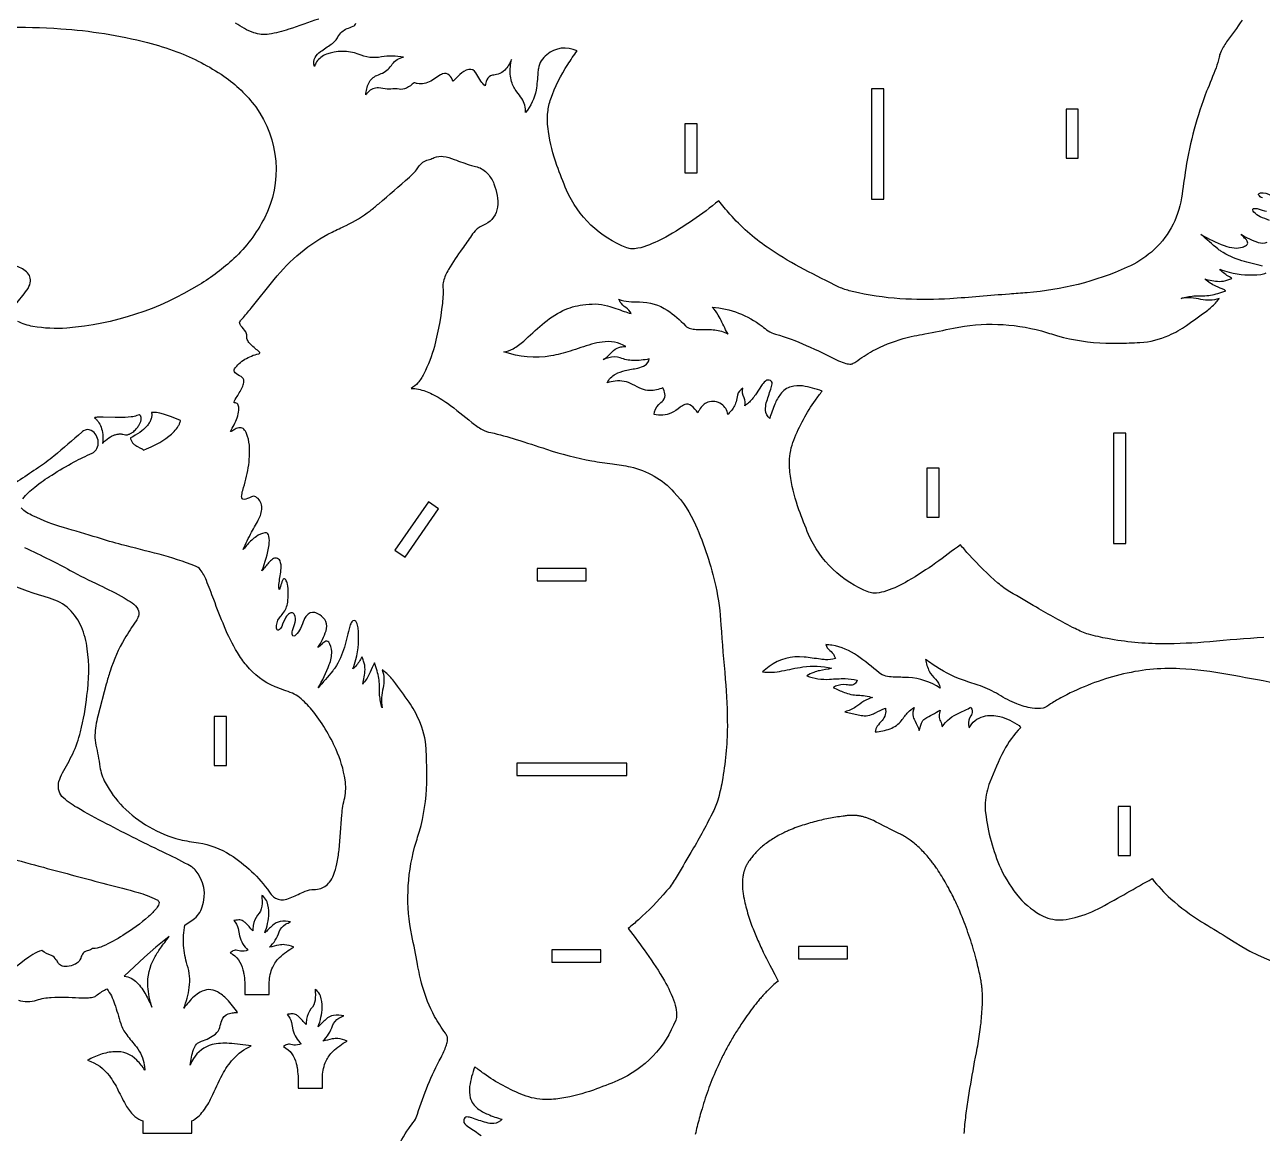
# Model space of a CAD drawing. Extents: x -786 to 731, y -543 to 724.
# Drawn here: x -198 to 409, y -241 to 302 of the extents above; entities that cross this region are included whole.
import ezdxf

# ---------------------------------------------------------------- set-up
doc = ezdxf.new("R2010")
doc.units = 0
doc.header["$MEASUREMENT"] = 0
doc.layers.get('0').update_dxf_attribs({"linetype": 'CONTINUOUS'})

msp = doc.modelspace()

# ---------------------------------------------------------------- linework, layer by layer
for points in [[(-54.02, 305.27, 0.003925), (-68.75, 300.26, -0.047624), (-78.4, 297.87, -0.122497), (-85.86, 298.61, -0.073814), (-94.76, 303.32, -0.089923)], [(398.7, 304.68, -0.001808), (391.07, 294.08, 0.048267), (388.04, 288.81, 0.053543), (387.39, 286.55, -0.032799), (385.88, 281.43, -0.001182), (381.28, 269.88, 0.050203), (371.02, 232.12, -0.001096), (368.93, 217.61, -0.179531), (354.17, 191.13, -0.075982), (342.35, 183.64, -0.086689), (293.27, 171.18, -0.006698), (284.55, 170.55, -0.00483), (255.38, 168.23, -0.025308), (233.88, 168.05, -0.039353), (210.57, 171.08, -0.013854), (204.59, 172.57, -0.040061), (198.95, 174.9, -0.00145), (181.76, 183.71, -0.025729), (165.79, 193.46, -0.060129), (147.59, 209.67, -0.015158), (142.05, 216.24, -0.044175), (116.07, 198.43, -0.045913), (105.32, 193.67, -0.079791), (99.34, 192.69, -0.074661), (97.06, 193.13, -0.198744), (67.47, 221.45, -0.010998), (62.77, 233.52, -0.047383), (58.55, 250.26, -0.060687), (58.28, 259.71, -0.057482), (59.75, 266.14, -0.062522), (68.06, 283.01, -0.017087), (72.64, 289.66, 0.300286), (57.73, 287.82, 0.184286), (53.68, 281.08, 0.032509), (53.38, 278.95, -0.028759), (52.55, 270.48, -0.125891), (47.41, 259.5, 0.158118), (45.53, 266.28, 0.012289), (43.11, 269.56, -0.079871), (40.5, 274.62, -0.091742), (39.92, 281.86, -0.025713), (40.43, 285.52, -0.084534), (37.19, 280.24, -0.134701), (33.87, 278.26, -0.016605), (31.14, 277.76, 0.2525), (28.39, 275.46, 0.059575), (27.52, 272.57, -0.07477), (25.48, 274.87), (22.94, 278.97, 0.318047), (19.49, 280.63, 0.115857), (15.17, 278.06, 0.017302), (11.84, 274.85, 0.1015), (9.9, 277.84, 0.282727), (6.73, 278.38, 0.045738), (5.73, 277.93), (0.9, 274.92, -0.18395), (-5.69, 273.63, -0.049964), (-7.26, 274.11, -0.067609), (-11.04, 271.42, -0.167125), (-14.62, 270.94, 0.112454), (-18.75, 270.89, -0.06006), (-20.45, 270.93, 0.031409), (-24.69, 271.54, 0.224368), (-29.82, 269.46, 0.043079), (-30.92, 268.1, -0.093148), (-29.47, 273.93, -0.173538), (-25.51, 277.69, 0.009954), (-22.69, 278.83, 0.132246), (-17.97, 283.17, -0.191244), (-12.52, 286.59, 0.094208), (-23.25, 286.71, -0.15346), (-34.63, 288.07, 0.17786), (-50.27, 288.02, 0.151126), (-55.1, 284.28, 0.082325), (-56.07, 282.02, -0.241662), (-55.79, 286.46, -0.092711), (-53.18, 289.32, -0.019299), (-47.93, 292.91, 0.042738), (-45.74, 294.72, 0.082819), (-44.59, 296.65, -0.170782), (-40.14, 300.59, -0.005428), (-37.14, 301.73, 0.234932), (-35.91, 303.25, 0.35305)], [(-235.86, 300.27, -0.032685), (-180.49, 300.57, -0.04507), (-138.03, 293.79, -0.023575), (-123.59, 289.26, -0.058692), (-100.55, 277.32, -0.080834), (-84.92, 262.23, -0.283166), (-80.69, 207.73, -0.088092), (-95.68, 187.9, -0.05292), (-112.6, 175.07, -0.118379), (-177.51, 153.85, -0.059823), (-194.12, 154.66, -0.074183), (-201.61, 157.12, -0.043802)], [(-18.74, -262.03, -0.138745), (-9.89, -238.33, 0.003131), (-7.12, -234.62, 0.075431), (-5.59, -231.33, -0.049842), (5.97, -203.48, 0.025525), (8.48, -197.83, 0.033711), (9.1, -195.59, 0.046653), (9.17, -193.94, 0.087821), (9.02, -193.28, 0.044113), (8.09, -191.71, -0.023513), (2.79, -183.39, -0.05953), (-3.25, -168.36, -0.0271), (-5.59, -157.8, 0.007058), (-8.39, -143.79, -0.118436), (-7, -100.56, -0.00786), (-4.6, -92.71, 0.061214), (-1.08, -69.09, 0.012751), (-1.03, -63.02, 0.00818), (-1.36, -52.34, 0.089353), (-4.86, -38.21, 0.051449), (-9.76, -29.46, 0.005478), (-17.23, -19.11, 0.046223), (-21.23, -14.85, 0.026547), (-22.89, -13.59, -0.139855), (-22.51, -22.44, 0.096415), (-22.96, -32.18, -0.049384), (-24.17, -25.99, -0.020224), (-24.28, -21.41, 0.067289), (-25.38, -14.12, 0.014824), (-26.66, -10.25, 0.05435), (-27.35, -11.43, -0.011044), (-29.25, -15.75, -0.063442), (-32.48, -20.59, 0.065799), (-31.33, -13.51, 0.087486), (-32.02, -9.29, 0.025091), (-32.84, -7.29, -0.067829), (-35.9, -11.87, -0.031851), (-37.23, -13.15, 0.018936), (-35.76, -8.59, 0.088965), (-34.75, 6.96, 0.056015), (-35.48, 9.59, 0.243935), (-36.58, 10.56, 0.265649), (-37.75, 9.98, 0.077454), (-38.79, 7.8, -0.005669), (-41.44, -2.42, -0.069677), (-46.13, -12.72, -0.023659), (-47.19, -14.15, -0.004465), (-54.32, -22.46, 0.043572), (-48.83, -11.05, 0.087449), (-47.65, -4.66, 0.146573), (-49.15, -0.01, 0.17072), (-50.03, 0.48, 0.114481), (-50.49, 0.42, 0.107313), (-52.55, -1.03, -0.047605), (-54.41, -2.73, 0.066233), (-50.41, 5.58, 0.174072), (-50.5, 10.06, 0.142602), (-53.55, 13.37, 0.075809), (-56.01, 14.45, 0.288194), (-60.05, 12.93, 0.073331), (-61.17, 11.11, -0.014135), (-63.01, 6.65, -0.085914), (-65.19, 3.51, -0.162564), (-66.3, 2.93, -0.31879), (-66.96, 3.39, -0.128668), (-66.94, 5.6, 0.008326), (-65.64, 9.68, 0.159985), (-65.9, 13.39, 0.216479), (-66.95, 14.26, 0.216479), (-68.29, 14.06, 0.132103), (-70.15, 12.17, 0.032337), (-72.18, 7.66, -0.154521), (-73.67, 5.82, -0.348588), (-74.36, 6.03, -0.119184), (-74.67, 6.76, -0.186766), (-73.33, 11.83, -0.024243), (-71.54, 13.97, 0.13028), (-69.25, 19.53, 0.086554), (-69.41, 28.43, 0.079179), (-70.22, 30.57, 0.209238), (-70.87, 31.06, 0.239226), (-71.41, 30.79, 0.05888), (-72.07, 29.58, 0.019497), (-73.02, 26.36, -0.098553), (-73.28, 25.83, -0.345791), (-73.39, 25.86, -0.099093), (-73.49, 29.06, 0.019902), (-72.48, 36.03, 0.117088), (-72.97, 39.73, 0.234621), (-74.75, 41.17, 0.197162), (-76.65, 40.6, 0.052412), (-78.6, 38.83, 0.007679), (-81.9, 34.85, 0.055985), (-78.35, 47.68, 0.069328), (-78.41, 51.87, 0.109173), (-78.99, 53.07, 0.235841), (-80.48, 53.48, 0.103218), (-84.59, 51.73, 0.066248), (-88.9, 47.89, 0.015289), (-90.99, 45.39, -0.020164), (-86.94, 53.89, 0.009044), (-83.19, 60.64, 0.140338), (-81.99, 66.5, 0.234832), (-84.89, 71.17, 0.119377), (-85.99, 71.46, -0.00716), (-89.84, 70.06, -0.12957), (-91.18, 69.98, -0.258637), (-91.72, 70.6, -0.074854), (-91.81, 71.27, -0.051564), (-91.29, 74.34, 0.030476), (-88.56, 85.42, 0.060498), (-88.03, 96.52, 0.075638), (-89.39, 102.14, 0.066103), (-90.76, 104.33, 0.193801), (-92.48, 105.06, 0.128838), (-95.06, 104.28, 0.030521), (-96.67, 103.3, -0.149217), (-97.18, 103.13), (-97.21, 103.19, -0.090408), (-96.94, 103.91, 0.059639), (-93.7, 110.87, 0.067073), (-93.14, 114.54, 0.123991), (-93.75, 116.5, 0.247435), (-95.32, 117.24, -0.229764), (-95.5, 117.31, -0.229764), (-95.55, 117.49, -0.072169), (-94.09, 120.26, 0.037646), (-91.3, 125.41, 0.06957), (-90.74, 127.74, 0.294773), (-92.06, 130.07, -0.049), (-95.06, 131.94, -0.359267), (-95.25, 133.84, -0.115064), (-90.22, 138.56, -0.071203), (-83.46, 141.31, 0.145461), (-82.85, 141.71, 0.244545), (-82.88, 141.85, 0.057787), (-84.07, 143, -0.060573), (-88.26, 146.84, -0.093434), (-89.21, 148.77, -0.081844), (-89.21, 150, 0.152435), (-89.82, 152.07, 0.029721), (-92.16, 154.97, -0.159261), (-92.8, 156.47, -0.174633), (-92.45, 157.4, -0.037045), (-91.53, 158.47, 0.011505), (-87.15, 163.57), (-75.88, 177.6, -0.108072), (-47.49, 200.93, -0.008279), (-40.6, 204.1, 0.054045), (-28.82, 211.38, 0.014517), (-24.62, 214.77, -0.001515), (-9.6, 227.75, 0.05843), (-5.69, 231.96, -0.028642), (-4.53, 233.71, -0.163815), (0.29, 236.46, 0.033968), (2.63, 237.4, -0.138644), (7.05, 237.97, -0.057074), (12.42, 236.51, 0.016952), (20.8, 233.54, 0.010434), (23.58, 232.86, -0.152282), (28.84, 229.46, -0.087984), (31.86, 224.46, -0.123442), (33.61, 213.08, -0.252877), (27.71, 204.72, -0.007399), (25.12, 203.48, 0.058507), (23.25, 202.18, 0.039309), (20.88, 199.27, 0.002906), (16.37, 192.73, 0.03059), (9.59, 182.54, 0.052563), (7.08, 176.79, 0.100821), (6.81, 173.85, -0.042062), (6.88, 169.13, -0.043878), (2.67, 144.87, -0.046566), (-2.48, 131.41, -0.052273), (-5.4, 127.05, -0.078492), (-8.73, 124.31, -0.062905), (-5.18, 123.92, -0.062239), (1.66, 121.53, -0.042794), (9.1, 117, -0.010901), (21.08, 107.62, 0.039136), (26.13, 104.13, 0.086512), (30.36, 102.66, -0.021386), (42.79, 99.33, -0.003617), (57.62, 94.5, 0.03319), (79.92, 88.79, 0.013674), (89.94, 87.33, -0.018992), (98.76, 85.89, -0.153252), (120.14, 73.52, -0.086144), (130.76, 57.4, -0.04804), (140.61, 27.25, -0.039046), (143.18, 8.42, 0.008145), (145.3, -18.14, -0.020963), (146.3, -41.37, -0.042897), (143.75, -68.26, -0.018722), (141.61, -77.53, -0.048143), (138.82, -84.12, -0.019075), (128.39, -103.14, 0.001035), (120.77, -116.12, -0.043187), (116.55, -121.96, -0.030118), (102.74, -136.05, -0.012563), (97.74, -140.32, -0.00281), (106.66, -152.38, -0.021316), (115.48, -166.06, -0.047164), (120.39, -176.66, -0.050781), (121.42, -181.51, -0.052075), (121.34, -183.99, -0.04685), (121, -185.25, -0.198744), (92.68, -214.84, -0.010935), (80.61, -219.54, -0.041773), (65.23, -223.56, -0.038529), (57.03, -224.2, -0.085425), (46.43, -222.03, -0.063089), (26.9, -211.44, -0.013884), (22.5, -208.14, 0.057371), (19.94, -217.77, 0.097586), (20.29, -223.34, 0.159769), (23.89, -228.54, 0.065779), (28.81, -231.37, 0.029941), (35.87, -233.85, -0.206916), (31.77, -235.85, -0.081775), (28.12, -235.49, -0.016954), (20.97, -233.12, 0.064515), (18.64, -232.67, 0.399711), (17.11, -234.14, 0.045603), (17.14, -235.39, 0.096194), (19.56, -237.7, -0.015351), (25.56, -241.81, -0.055443)], [(408.59, 217.61, -0.154478), (406.75, 219.09, -0.348708), (406.95, 219.79, -0.119073), (407.68, 220.1, -0.186777), (412.75, 218.76, -0.02424)], [(412.04, 206.6, -0.014116), (407.58, 208.44, -0.085903), (404.44, 210.62, -0.162536), (403.85, 211.73, -0.318767), (404.32, 212.39, -0.128668), (406.53, 212.37, 0.008322), (410.61, 211.07, 0.159989)], [(408.72, 184.21, -0.005662), (398.51, 186.87, -0.069674), (388.21, 191.56, -0.023677), (386.78, 192.62, -0.004547), (378.47, 199.75, 0.041918), (389.89, 194.25, 0.053763), (394.84, 193.11, 0.090467), (398.82, 193.52, 0.074055), (400.87, 194.55, 0.323043), (401.35, 195.92, 0.107249), (399.9, 197.98, -0.047536), (398.19, 199.84, 0.066235), (406.51, 195.84, 0.174076), (410.99, 195.92, 0.165589)], [(-202.65, 165.54, 0.02763), (-197.09, 172.49, 0.092193), (-195.43, 176.08, 0.288349), (-197.31, 181.37, 0.124217), (-202.91, 184.4, 0.045844)], [(409.34, 2.25, 0.008145), (382.79, 0.13, -0.020963), (359.56, -0.87, -0.042897), (332.67, 1.68, -0.018722), (323.4, 3.81, -0.048143), (316.8, 6.6, -0.019075), (297.79, 17.03, 0.001035), (284.81, 24.66, -0.043187), (278.96, 28.88, -0.030118), (264.88, 42.69, -0.012563), (260.61, 47.69, -0.00281), (248.55, 38.76, -0.021315), (234.86, 29.95, -0.047162), (224.27, 25.04, -0.050789), (219.42, 24.01, -0.05206), (216.93, 24.09, -0.046857), (215.68, 24.43, -0.198745), (186.09, 52.74, -0.01093), (181.38, 64.82, -0.041772), (177.36, 80.2, -0.038529), (176.73, 88.4, -0.085426), (178.9, 99, -0.063091), (189.48, 118.53, -0.013883), (192.79, 122.93, 0.057374), (183.16, 125.49, 0.097611), (177.59, 125.14, 0.159709), (172.38, 121.54, 0.065673), (169.56, 116.61, 0.031548), (167.08, 109.56, -0.212601), (165.08, 113.67, -0.076499), (165.41, 117.22, -0.024331), (167.64, 123.87, 0.045374), (168.27, 126.56, 0.426261), (166.78, 128.32, 0.045597), (165.53, 128.29, 0.091521), (163.43, 126.14), (160.04, 121.12, -0.05877), (156.61, 117.16, -0.040797), (154.8, 115.79, 0.228724), (154.5, 119.7, -0.208803), (153.92, 124.43, 0.204624), (151.23, 121.04, -0.016988), (150.57, 117.75, -0.107421), (147.89, 113.01, -0.022471), (146.56, 111.55, 0.218705), (143.42, 116.51, 0.242788), (136.76, 117.54, 0.171212), (132.63, 113.86, 0.03426), (131.86, 112.37, 0.081277), (128.73, 115.79, 0.257911), (125.41, 116.36, 0.078076), (123.16, 115.04, -0.053308), (118.85, 112.28, -0.165221), (110.42, 111.53, -0.181195), (112.69, 116.38, 0.021516), (114.81, 118.4, 0.230596), (115.67, 121.66, 0.065119), (114.71, 124.63, -0.102309), (108.24, 123.23, -0.09166), (104.21, 124.08, -0.02435), (99.87, 126.26, 0.15666), (91.32, 127.87, 0.053699), (87.39, 127.02, -0.165936), (91.45, 131.32, -0.068075), (96.24, 133.01, -0.004735), (102.38, 134.27, 0.086735), (105.97, 135.63, 0.20593), (108.01, 138.73, -0.057828), (100.03, 137.96, -0.079949), (93.81, 139.25, 0.148824), (88.19, 139.32, 0.024726), (85.42, 138.41, 0.067012), (88.42, 140.75, -0.012767), (90.52, 142.86, -0.142006), (94.16, 144.59, -0.037827), (96.52, 144.83, 0.165969), (84.98, 147.03, 0.039609), (79.73, 145.95, 0.008306), (69.24, 142.53, -0.030814), (59.83, 140.2, -0.124758), (36.75, 142.23, 0.102561), (41.25, 143.7, 0.056959), (46.45, 147.45, -0.005461), (55.55, 155.69, -0.063263), (65.69, 162.43, -0.079246), (75.42, 165.24, -0.027955), (81.62, 165.69, -0.072759), (87.58, 164.76, -0.014972), (95.78, 162.02, 0.011768), (99.07, 160.97, 0.164846), (96.55, 163.88, -0.068303), (93.82, 166.63, -0.044931), (93.02, 168.05, 0.076653), (98.06, 166.86, 0.025143), (103.26, 166.68, -0.148872), (116.85, 162.58, -0.057644), (125.79, 154.99, 0.136902), (128.19, 153.62, 0.059335), (130.96, 153.21, -0.010068), (138.47, 153.09, -0.084223), (145.11, 151.72, -0.030098), (146.75, 150.93), (145.45, 153.08, 0.018211), (141.75, 160.25, 0.051838), (138.9, 164.16, -0.143391), (163.32, 154.79, 0.015732), (166.33, 152.53, 0.078371), (169.91, 150.91, -0.034724), (184.96, 145.39, -0.013947), (200.82, 137.86, 0.042721), (204.46, 136.52, 0.067123), (206.99, 136.25, 0.074243), (207.65, 136.42, 0.05009), (209.22, 137.33, -0.024201), (217.53, 142.63, -0.059496), (232.56, 148.68, -0.027114), (243.13, 151.02, 0.00707), (257.13, 153.82, -0.118436), (300.37, 152.43, -0.00786), (308.22, 150.03, 0.061213), (331.84, 146.51, 0.012752), (337.91, 146.46, 0.00818), (348.59, 146.78, 0.089353), (362.71, 150.29, 0.051449), (371.47, 155.19, 0.005478), (381.82, 162.66, 0.046223), (386.08, 166.66, 0.026547), (387.34, 168.32, -0.139855), (378.49, 167.94, 0.096415), (368.75, 168.38, -0.049385), (374.94, 169.6, -0.020223), (379.51, 169.71, 0.067295), (386.81, 170.81, 0.014774), (390.68, 172.09, 0.044139), (389.98, 172.54, 0.009954), (385.83, 174.36, -0.071673), (380.34, 177.91, 0.066243), (387.42, 176.76, 0.087484), (391.64, 177.45, 0.025089), (393.63, 178.27, -0.067829), (389.05, 181.33, -0.031851), (387.78, 182.66, 0.018936), (392.34, 181.19, 0.088966), (407.89, 180.18, 0.05601), (410.52, 180.91, 0.243836)], [(-199.15, 70.18, -0.0556), (-193.22, 75.98, -0.030559), (-184.86, 81.82, -0.016237), (-173.98, 88.28, -0.021217), (-165.13, 92.5, 0.311182), (-162.11, 98.14, 0.252688), (-165.55, 103.71, 0.271322), (-169.4, 103.45, 0.039668), (-170.1, 102.91, -0.000799), (-183.85, 91.1, -0.020858), (-191.43, 85.51, -0.002371), (-209.34, 73.67, 0.013297)], [(-198.32, 46.4, 0.002365), (-185.94, 40.46, -0.017758), (-175.95, 35.14, 0.013843), (-161.58, 27.94, -0.018799), (-149.35, 21.6, -0.012103), (-145.47, 19.25, -0.089513), (-142.63, 16.14, -0.222177), (-142.44, 12.74, -0.054054), (-143.58, 10.38, 0.014394), (-149.21, 1.65, 0.055203), (-156.3, -14.22, 0.011763), (-158.2, -20.67), (-162.32, -36.34, 0.050413), (-163.72, -45.69, 0.056514), (-163.29, -50.48, -0.028333), (-161.33, -61.09, 0.079755), (-158.67, -68.89, 0.076158), (-149.98, -80.67, 0.136497), (-122.19, -96.73, 0.034232), (-112.98, -98.3, -0.10269), (-97.45, -104.21, -0.099507), (-78.22, -122.48, 0.054189), (-76.24, -124.79, 0.214463), (-71.36, -126.25, 0.075476), (-68.05, -125.38, 0.005584), (-61.67, -122.54, -0.07178), (-57.38, -121.27, 0.046839), (-53.81, -120.95, 0.176212), (-48.71, -117.61, 0.075602), (-46.75, -114.15, 0.046443), (-45.08, -108.68, 0.027252), (-44.07, -101.84, 0.005702), (-42.71, -84.67, -0.035125), (-41.3, -76.26, 0.090069), (-41.07, -67.55, 0.06898), (-45.54, -52.65, 0.068717), (-57.39, -33.22, 0.039769), (-63.44, -27.13, 0.075512), (-66.96, -25.08, -0.004503), (-75.42, -21.85, -0.125054), (-89.48, -11.37, -0.038275), (-93.86, -5.17, -0.036786), (-100.27, 7.54, -0.009838), (-105.49, 20.84, 0.003198), (-109.12, 30.21, 0.065239), (-112.07, 35.56, 0.141225), (-114.38, 37.24, 0.027894), (-132.28, 43, 0.001515), (-150.5, 47.7, -0.0137), (-162.5, 51.17, 0.003085), (-179.09, 56.1, -0.039903), (-194.11, 61.82, -0.016897), (-197.27, 63.5, -0.079079), (-199.87, 65.77, -0.25982)], [(-201.27, -175.53, 0.144851), (-192.31, -175.42, -0.064584), (-185.13, -174.12, -0.02396), (-171.59, -174.26, 0.010942), (-166.87, -174.29, 0.055962), (-164.09, -173.81, 0.07914), (-162.59, -172.84, -0.052165), (-157.9, -169.94, -0.084155), (-154.09, -177.22, -0.008025), (-151.11, -186.93, 0.088695), (-148.16, -192.44, 0.010388), (-143.42, -198.38, -0.131415), (-139.54, -207.26, -0.022618), (-139.24, -209.73, 0.034035), (-143.18, -204.9, 0.222365), (-154.09, -200.73, 0.077202), (-161.02, -202.13, 0.033489), (-167.37, -204.87, -0.16024), (-156.64, -212.61, -0.042213), (-152.46, -219.46, 0.016691), (-148.19, -227.59, 0.072661), (-144.1, -232.51, 0.093343), (-140.26, -234.66), (-140.26, -240.66), (-116.26, -240.66), (-116.26, -234.66, 0.105285), (-110.68, -229.86, 0.055213), (-106.6, -223.06, -0.012702), (-101.25, -211.91, -0.058325), (-95.99, -204.32, -0.104148), (-87.08, -197.92, 0.010933), (-97.97, -196.64, 0.073772), (-106.3, -197.25, 0.198337), (-115.47, -204.12, 0.042453), (-117.07, -207.25, -0.04715), (-115.43, -199.6, -0.093243), (-113.93, -197.05, -0.117228), (-111.47, -195.56, 0.084754), (-104.7, -192.07, 0.147592), (-102.55, -188.78, -0.010356), (-101.58, -185.37, -0.233312), (-98.34, -182.22, -0.05193), (-95.88, -181.63, -0.010674), (-93.79, -181.46, 0.024877), (-99, -175.05, 0.07386), (-103.73, -171.33, 0.268812), (-112.12, -171.55, 0.086636), (-117.74, -176.39, 0.012602), (-120.21, -179.42, 0.05932), (-117.46, -169.24, 0.106272), (-118.46, -158.26, -0.054463), (-120.3, -148.65, -0.057709), (-119.65, -138.69), (-115.65, -136.02, 0.158148), (-111.12, -129.8, 0.271021), (-114.6, -111.65, 0.06059), (-116.64, -109.89, 0.020769), (-128.69, -103.73, -0.006683), (-143.5, -96.44, -0.015473), (-172.52, -81.09, -0.06454), (-179.89, -75.67, -0.24301), (-181.36, -68.24, -0.05394), (-179.56, -64.12, 0.012238), (-174.64, -54.74, 0.051078), (-170.82, -43.95, 0.033761), (-167.64, -26.12, 0.07051), (-167.48, -3.23, 0.064), (-170.35, 7.39, 0.09958), (-176.37, 16.12, 0.120594), (-185.98, 21.51, -0.038351), (-207.26, 29.14, 0.054843)], [(414.85, -20.1, -0.000542), (391.65, -15.84, 0.029527), (368.16, -13.07, 0.075245), (338.77, -16.07, 0.059143), (311.08, -26.62, 0.014741), (305.73, -29.7, -0.008216), (301.96, -32.07, -0.073357), (301.18, -32.36, -0.090315), (295.67, -32.37, -0.05967), (288.16, -30.25, -0.047653), (279.26, -25.71, 0.052238), (270.34, -21.5, -0.002306), (262.06, -18.71, -0.066468), (246.71, -10.8, -0.009731), (243.48, -8.5, 0.075674), (245.3, -14.31, 0.086057), (248.37, -18.13, -0.150846), (250.64, -22.58, 0.13428), (235.04, -17.37, 0.004116), (227.54, -17.17, -0.038767), (224, -16.72, -0.097376), (220.69, -15.04, 0.01714), (210.08, -6.71, 0.108074), (197.6, -1.57, 0.026603), (194.52, -1.22, 0.181342), (196.57, -4.09, -0.088756), (198.72, -6.69, -0.049923), (199.26, -8.02, -0.105506), (194.4, -8.63, -0.02449), (191.94, -8.4, 0.002437), (183.93, -7.33, 0.187304), (166.88, -11.92, 0.033424), (163.56, -14.63, 0.075821), (173.03, -14.16, -0.010713), (183.3, -12.16, -0.100749), (197.4, -12.85, -0.023208), (191.47, -14.03, 0.055407), (188.65, -14.83, 0.016735), (185.19, -16.5, 0.100305), (196.39, -18.24, -0.020285), (204.03, -17.87, -0.054868), (210, -18.65, -0.127164), (208.76, -20.5, -0.155265), (207.03, -21.11, -0.042266), (204.55, -20.9, 0.136045), (199.32, -21.67, 0.044675), (198.23, -22.32, 0.015221), (203.67, -24.66, 0.081343), (210.27, -26.04, -0.067786), (217.54, -27.18, 0.090804), (213.19, -29.01, 0.012449), (209.25, -31.75, -0.097633), (203.95, -34.11), (210.48, -35.62, 0.02432), (213.4, -36.12, 0.122411), (217.01, -35.55, 0.033681), (218.88, -34.67, -0.017239), (223.76, -32.34, -0.1182), (223.74, -35.56, -0.100556), (222.13, -38.45, 0.039369), (219.83, -41.26, 0.09971), (218.8, -44.02, 0.065085), (226.08, -42.47, 0.13038), (231.7, -38.43, -0.026532), (234.95, -34.36, -0.069909), (237.84, -32.09, 0.137772), (237.38, -36.59, 0.059571), (237.82, -37.83, -0.032504), (239.87, -41.88, -0.030661), (240.35, -43.38), (241.52, -39.73, -0.17415), (243.16, -37.56, 0.001615), (250.62, -33.37, 0.06923), (250.12, -36.23, 0.116422), (250.77, -38.8, -0.087205), (251.63, -41.53, -0.151257), (260.05, -34.69, 0.037241), (265.65, -31.9, -0.100703), (266.39, -33.87, -0.182424), (265.61, -36.2, 0.190192), (264.57, -40.57, 0.04589), (264.87, -42.07, -0.223597), (271.88, -36.41, -0.13255), (279.87, -36.49, -0.085249), (289.29, -40.95, -0.058072), (290.11, -41.79, -0.330324), (290.12, -41.91, 0.069332), (281.78, -53.26, 0.019577), (274.95, -68.63, 0.070486), (272.68, -78.77, 0.050355), (272.9, -83.71, 0.074491), (280.33, -110.9, 0.070879), (289.46, -125.25, 0.092875), (301.06, -134.3, 0.137869), (310.96, -136.04, 0.045287), (316.81, -134.96, 0.059458), (329.69, -129.87, 0.005917), (342.15, -122.93, -0.003183), (354.58, -115.92, 0.049474), (363.74, -125.82, 0.044023), (378.78, -137.02, 0.002318), (390.92, -144.41, 0.153583), (458.72, -164.89, 0.027756)], [(-206.45, -105.58, 0.006146), (-189.02, -110.37, 0.000421), (-158, -118.62, -0.010892), (-142.59, -122.69, -0.032951), (-133.64, -126.08, -0.085529), (-132.41, -127.09, -0.233583), (-132.36, -128.23, -0.096698), (-133.63, -130.47, -0.048428), (-137.42, -134.41, -0.044512), (-150.03, -143.75, -0.041707), (-159.88, -149.06, -0.052969), (-163.63, -150.18, -0.092075), (-165.09, -150.1, -0.155289), (-166.92, -151.07, 0.119259), (-169.14, -152.05, 0.131194), (-170.42, -154.11, -0.10661), (-172.06, -156.96, -0.124074), (-174.52, -158.28, -0.072134), (-178.37, -159.04, -0.135686), (-180.66, -158.38, -0.12044), (-182.21, -156.33, 0.188777), (-182.87, -155.66, 0.213734), (-185.03, -153.59, -0.09507), (-189.71, -151.14, 0.08914), (-194.16, -153.14, 0.078884), (-208.87, -165.75, 0.061034)]]:
    msp.add_lwpolyline(points, format="xyb")
for points in [[(223.01, 271.03), (217.01, 271.03), (217.01, 217.03), (223.01, 217.03)], [(318.36, 261.1), (312.36, 261.1), (312.36, 237.1), (318.36, 237.1)], [(131.53, 253.92), (125.53, 253.92), (125.53, 229.92), (131.53, 229.92)], [(-141.91, 111.43), (-142.5, 111.18), (-143.13, 110.96), (-143.78, 110.76), (-144.47, 110.6), (-145.17, 110.45), (-145.9, 110.33), (-147.4, 110.15), (-148.97, 110.04), (-150.56, 109.99), (-153.78, 110.02), (-159.74, 110.23), (-161.01, 110.24), (-162.16, 110.2), (-162.68, 110.16), (-163.16, 110.11), (-163.59, 110.04), (-163.8, 110), (-163.99, 109.95), (-163.76, 109.76), (-163.52, 109.56), (-163.29, 109.34), (-163.07, 109.11), (-162.84, 108.87), (-162.62, 108.61), (-162.19, 108.05), (-161.78, 107.44), (-161.39, 106.78), (-161.04, 106.06), (-160.72, 105.29), (-160.44, 104.47), (-160.2, 103.6), (-160.02, 102.67), (-159.89, 101.7), (-159.82, 100.68), (-159.82, 99.61), (-159.88, 98.5), (-160.02, 97.34), (-159.7, 97.71), (-159.36, 98.07), (-158.99, 98.43), (-158.61, 98.78), (-157.8, 99.45), (-156.95, 100.05), (-156.1, 100.59), (-155.68, 100.83), (-155.27, 101.04), (-154.87, 101.22), (-154.49, 101.38), (-154.13, 101.51), (-153.79, 101.61), (-152.88, 101.82), (-152.17, 101.95), (-151.86, 101.98), (-151.58, 102), (-151.33, 102), (-151.08, 101.99), (-150.85, 101.96), (-150.61, 101.92), (-150.11, 101.8), (-148.82, 101.47), (-148.47, 101.5), (-148.14, 101.56), (-147.81, 101.63), (-147.49, 101.72), (-147.17, 101.82), (-146.87, 101.94), (-146.57, 102.07), (-146.28, 102.21), (-146, 102.36), (-145.73, 102.52), (-145.46, 102.7), (-145.21, 102.88), (-144.72, 103.26), (-144.26, 103.66), (-143.84, 104.08), (-143.45, 104.51), (-143.1, 104.94), (-142.78, 105.36), (-142.49, 105.76), (-142.24, 106.15), (-141.85, 106.82), (-141.55, 107.44), (-141.41, 107.75), (-141.3, 108.06), (-141.2, 108.36), (-141.12, 108.67), (-141.09, 108.82), (-141.06, 108.98), (-141.04, 109.13), (-141.03, 109.28), (-141.02, 109.42), (-141.02, 109.57), (-141.03, 109.72), (-141.05, 109.86), (-141.07, 110), (-141.1, 110.15), (-141.14, 110.28), (-141.19, 110.42), (-141.24, 110.56), (-141.31, 110.69), (-141.39, 110.82), (-141.47, 110.95), (-141.56, 111.07), (-141.67, 111.19), (-141.78, 111.31)], [(-146.35, 100.01), (-146.24, 99.6), (-146.11, 99.23), (-145.97, 98.87), (-145.82, 98.54), (-145.65, 98.24), (-145.47, 97.95), (-145.28, 97.68), (-145.08, 97.44), (-144.87, 97.21), (-144.65, 96.99), (-144.43, 96.8), (-144.2, 96.61), (-143.97, 96.44), (-143.73, 96.28), (-143.25, 96), (-141.36, 95.09), (-140.94, 94.87), (-140.75, 94.76), (-140.56, 94.64), (-140.39, 94.51), (-140.22, 94.38), (-140.15, 94.31), (-140.07, 94.24), (-140, 94.17), (-139.94, 94.09), (-138.48, 94.67), (-136.24, 95.67), (-133.48, 97.04), (-131.99, 97.86), (-130.49, 98.77), (-128.99, 99.76), (-127.54, 100.82), (-126.17, 101.95), (-125.53, 102.55), (-124.92, 103.16), (-124.34, 103.78), (-123.81, 104.42), (-123.33, 105.08), (-122.9, 105.75), (-122.7, 106.09), (-122.52, 106.44), (-122.35, 106.79), (-122.2, 107.14), (-122.07, 107.49), (-121.95, 107.85), (-121.84, 108.21), (-121.76, 108.58), (-126.17, 110.31), (-130.14, 111.69), (-131.9, 112.17), (-132.72, 112.35), (-133.48, 112.47), (-134.19, 112.55), (-134.52, 112.56), (-134.84, 112.56), (-135.15, 112.55), (-135.43, 112.52), (-135.71, 112.48), (-135.84, 112.45), (-135.97, 112.42), (-135.93, 112.21), (-135.9, 112), (-135.89, 111.79), (-135.87, 111.58), (-135.87, 111.37), (-135.87, 111.16), (-135.9, 110.74), (-135.96, 110.32), (-136.05, 109.91), (-136.16, 109.49), (-136.3, 109.07), (-136.47, 108.65), (-136.67, 108.24), (-136.89, 107.82), (-137.13, 107.41), (-137.4, 107), (-137.69, 106.6), (-138.01, 106.19), (-138.35, 105.79), (-139.09, 105), (-139.92, 104.22), (-140.82, 103.46), (-141.8, 102.72), (-142.85, 102), (-143.96, 101.31), (-145.13, 100.65)], [(341.63, 102.33), (335.63, 102.33), (335.63, 48.33), (341.63, 48.33)], [(250.14, 85.22), (244.14, 85.22), (244.14, 61.22), (250.14, 61.22)], [(-0.21, 68.75), (-16.64, 45.1), (-11.71, 41.67), (4.71, 65.33)], [(53.03, 36.05), (53.03, 30.05), (77.03, 30.05), (77.03, 36.05)], [(-105.21, -60.42), (-99.21, -60.42), (-99.21, -36.42), (-105.21, -36.42)], [(43.1, -59.3), (43.1, -65.3), (97.1, -65.3), (97.1, -59.3)], [(343.88, -80.59), (337.88, -80.59), (337.88, -104.59), (343.88, -104.59)], [(60.21, -150.78), (60.21, -156.78), (84.21, -156.78), (84.21, -150.78)], [(205.17, -155.19), (205.17, -149.19), (181.17, -149.19), (181.17, -155.19)]]:
    msp.add_lwpolyline(points, close=True)
msp.add_lwpolyline([(262.41, -240.79), (262.49, -239.68), (262.58, -238.58), (262.68, -237.48), (262.78, -236.37), (262.9, -235.27), (263.01, -234.17), (263.14, -233.07), (263.27, -231.97), (263.41, -230.87), (263.55, -229.77), (263.69, -228.67), (263.85, -227.57), (264, -226.48), (264.17, -225.38), (264.33, -224.29), (264.5, -223.19), (264.85, -221), (265.21, -218.82), (265.59, -216.63), (265.97, -214.45), (266.36, -212.27), (266.75, -210.09), (267.54, -205.73), (267.96, -203.47), (268.39, -201.22), (268.81, -198.96), (269.02, -197.83), (269.22, -196.7), (269.42, -195.57), (269.61, -194.44), (269.79, -193.31), (269.97, -192.17), (270.13, -191.04), (270.28, -189.9), (270.42, -188.77), (270.49, -188.2), (270.55, -187.63), (270.66, -186.54), (270.77, -185.45), (270.87, -184.37), (270.97, -183.28), (271.06, -182.18), (271.14, -181.09), (271.22, -180), (271.28, -178.91), (271.33, -177.81), (271.34, -177.27), (271.36, -176.72), (271.37, -176.17), (271.38, -175.63), (271.38, -175.08), (271.38, -174.53), (271.38, -173.99), (271.37, -173.44), (271.35, -172.9), (271.33, -172.35), (271.31, -171.8), (271.28, -171.26), (271.24, -170.71), (271.2, -170.17), (271.16, -169.7), (271.11, -169.23), (271.06, -168.76), (271, -168.3), (270.94, -167.83), (270.88, -167.36), (270.81, -166.9), (270.73, -166.43), (270.66, -165.97), (270.58, -165.5), (270.41, -164.58), (270.22, -163.65), (270.03, -162.73), (269.83, -161.81), (269.62, -160.89), (269.4, -159.97), (269.18, -159.05), (268.72, -157.22), (268.27, -155.4), (268.1, -154.73), (267.93, -154.07), (267.76, -153.41), (267.58, -152.75), (267.4, -152.09), (267.21, -151.44), (267.02, -150.78), (266.83, -150.12), (266.43, -148.82), (266.02, -147.51), (265.6, -146.21), (265.16, -144.91), (264.72, -143.62), (264.27, -142.32), (263.8, -141.04), (263.33, -139.75), (262.85, -138.47), (262.37, -137.19), (261.87, -135.92), (261.38, -134.64), (261.01, -133.73), (260.64, -132.81), (260.26, -131.9), (259.87, -130.99), (259.48, -130.08), (259.08, -129.17), (258.67, -128.27), (258.25, -127.37), (257.83, -126.48), (257.4, -125.59), (256.96, -124.7), (256.51, -123.82), (256.06, -122.94), (255.59, -122.06), (255.12, -121.19), (254.65, -120.33), (254.12, -119.4), (253.6, -118.46), (253.06, -117.53), (252.52, -116.61), (251.97, -115.68), (251.42, -114.76), (250.85, -113.85), (250.28, -112.94), (249.7, -112.04), (249.1, -111.15), (248.8, -110.71), (248.49, -110.27), (248.19, -109.83), (247.87, -109.39), (247.56, -108.96), (247.24, -108.53), (246.92, -108.1), (246.59, -107.67), (246.26, -107.25), (245.93, -106.83), (245.6, -106.41), (245.25, -106), (244.73, -105.38), (244.2, -104.76), (243.66, -104.16), (243.11, -103.56), (242.56, -102.96), (242, -102.38), (241.42, -101.8), (240.84, -101.23), (240.26, -100.67), (239.66, -100.12), (239.05, -99.58), (238.44, -99.05), (237.82, -98.53), (237.19, -98.02), (236.55, -97.52), (235.9, -97.03), (235.44, -96.7), (234.98, -96.38), (234.52, -96.08), (234.04, -95.78), (233.56, -95.5), (233.08, -95.22), (232.59, -94.94), (232.1, -94.68), (231.61, -94.42), (231.11, -94.16), (230.11, -93.65), (229.11, -93.15), (228.11, -92.65), (225.85, -91.5), (224.71, -90.92), (223.58, -90.35), (220.75, -88.9), (219.34, -88.17), (217.92, -87.45), (217.52, -87.26), (217.12, -87.07), (216.72, -86.9), (216.31, -86.73), (215.9, -86.57), (215.49, -86.42), (215.08, -86.27), (214.66, -86.14), (214.24, -86.01), (213.82, -85.88), (213.4, -85.77), (212.97, -85.66), (212.55, -85.55), (212.12, -85.45), (211.69, -85.35), (211.25, -85.26), (211, -85.21), (210.74, -85.16), (210.49, -85.12), (210.23, -85.08), (209.98, -85.05), (209.72, -85.02), (209.47, -84.99), (209.21, -84.97), (208.95, -84.95), (208.7, -84.94), (208.18, -84.92), (207.67, -84.92), (207.15, -84.93), (206.64, -84.95), (206.12, -84.97), (205.61, -85.01), (205.09, -85.06), (204.58, -85.11), (204.07, -85.17), (203.56, -85.23), (203.04, -85.3), (202.15, -85.43), (201.26, -85.56), (200.36, -85.69), (199.47, -85.83), (198.58, -85.98), (197.69, -86.14), (196.8, -86.3), (195.91, -86.46), (195.03, -86.64), (194.14, -86.82), (193.26, -87.01), (192.38, -87.21), (191.5, -87.42), (190.62, -87.63), (189.75, -87.86), (188.88, -88.09), (187.93, -88.36), (186.98, -88.63), (186.03, -88.91), (185.08, -89.19), (184.13, -89.48), (183.19, -89.78), (182.25, -90.09), (181.31, -90.41), (180.38, -90.74), (179.45, -91.09), (178.52, -91.44), (178.07, -91.62), (177.61, -91.81), (177.15, -92), (176.69, -92.19), (176.24, -92.39), (175.79, -92.59), (175.34, -92.79), (174.89, -93), (174.44, -93.21), (174, -93.43), (173.31, -93.77), (172.61, -94.13), (171.93, -94.49), (171.25, -94.86), (170.57, -95.24), (169.9, -95.63), (169.23, -96.03), (168.57, -96.44), (167.92, -96.85), (167.27, -97.28), (166.63, -97.72), (165.99, -98.16), (165.37, -98.62), (164.75, -99.09), (164.14, -99.57), (163.53, -100.06), (163.05, -100.47), (162.57, -100.89), (162.1, -101.31), (161.64, -101.75), (161.19, -102.2), (160.74, -102.65), (160.3, -103.11), (159.87, -103.58), (159.45, -104.06), (159.04, -104.54), (158.64, -105.03), (158.24, -105.53), (157.85, -106.03), (157.47, -106.54), (157.1, -107.06), (156.73, -107.58), (156.58, -107.8), (156.44, -108.02), (156.3, -108.24), (156.17, -108.46), (156.03, -108.69), (155.91, -108.92), (155.78, -109.15), (155.66, -109.38), (155.54, -109.61), (155.43, -109.85), (155.32, -110.09), (155.22, -110.33), (155.11, -110.57), (155.02, -110.81), (154.92, -111.06), (154.83, -111.3), (154.74, -111.55), (154.66, -111.8), (154.58, -112.05), (154.51, -112.3), (154.43, -112.55), (154.36, -112.8), (154.3, -113.06), (154.24, -113.31), (154.18, -113.57), (154.13, -113.83), (154.07, -114.08), (154.03, -114.34), (153.94, -114.86), (153.87, -115.38), (153.81, -115.97), (153.76, -116.55), (153.72, -117.14), (153.7, -117.73), (153.69, -118.32), (153.69, -118.91), (153.7, -119.49), (153.73, -120.08), (153.76, -120.67), (153.81, -121.26), (153.87, -121.84), (153.94, -122.43), (154.01, -123.01), (154.1, -123.59), (154.2, -124.18), (154.3, -124.75), (154.51, -125.76), (154.72, -126.77), (154.94, -127.78), (155.18, -128.78), (155.43, -129.78), (155.69, -130.78), (155.96, -131.77), (156.25, -132.76), (156.54, -133.75), (156.85, -134.74), (157.16, -135.72), (157.49, -136.69), (157.83, -137.67), (158.18, -138.64), (158.54, -139.6), (158.91, -140.57), (159.24, -141.39), (159.57, -142.21), (159.91, -143.03), (160.25, -143.85), (160.6, -144.66), (160.95, -145.48), (161.31, -146.29), (161.68, -147.09), (162.04, -147.9), (162.41, -148.7), (162.79, -149.51), (163.17, -150.31), (163.55, -151.11), (163.94, -151.91), (164.72, -153.5), (165.51, -155.08), (166.31, -156.67), (167.12, -158.25), (167.93, -159.82), (169.57, -162.97), (171.2, -166.11), (170.5, -166.69), (169.8, -167.28), (169.11, -167.87), (168.42, -168.48), (167.74, -169.09), (167.41, -169.4), (167.08, -169.71), (166.75, -170.03), (166.42, -170.35), (166.1, -170.67), (165.78, -171), (165.36, -171.43), (164.94, -171.87), (164.53, -172.31), (164.13, -172.76), (163.72, -173.21), (163.32, -173.66), (162.92, -174.11), (162.53, -174.57), (162.14, -175.03), (161.75, -175.49), (161.37, -175.95), (160.98, -176.42), (160.61, -176.89), (160.23, -177.36), (159.49, -178.31), (158.75, -179.27), (158.03, -180.24), (157.31, -181.21), (156.6, -182.19), (155.9, -183.18), (155.21, -184.16), (154.52, -185.16), (153.84, -186.15), (153.39, -186.81), (152.95, -187.47), (152.51, -188.13), (152.07, -188.79), (151.64, -189.46), (151.22, -190.13), (150.79, -190.8), (150.37, -191.48), (149.96, -192.15), (149.54, -192.83), (149.14, -193.52), (148.73, -194.2), (148.33, -194.89), (147.93, -195.57), (147.54, -196.26), (147.15, -196.96), (146.76, -197.65), (146.38, -198.35), (146, -199.05), (145.63, -199.75), (145.25, -200.45), (144.89, -201.16), (144.52, -201.86), (144.16, -202.57), (143.8, -203.28), (143.45, -203.99), (143.1, -204.71), (142.76, -205.42), (142.41, -206.14), (142.07, -206.86), (141.74, -207.58), (141.41, -208.3), (140.85, -209.54), (140.31, -210.78), (139.77, -212.03), (139.25, -213.28), (138.74, -214.54), (138.24, -215.8), (137.76, -217.06), (137.28, -218.33), (136.82, -219.61), (136.36, -220.89), (135.92, -222.17), (135.49, -223.46), (135.07, -224.75), (134.66, -226.04), (134.26, -227.34), (133.88, -228.64), (133.6, -229.6), (133.32, -230.56), (133.05, -231.53), (132.78, -232.49), (132.52, -233.46), (132.25, -234.42), (132, -235.39), (131.74, -236.36), (131.49, -237.33), (131.25, -238.3), (131.01, -239.27), (130.77, -240.24), (130.53, -241.21)])
for points in [[(-90.3, -172.65), (-78.3, -172.65), (-78.3, -166.65, -0.090549), (-76.6, -159.26, -0.093385), (-73.22, -154.57, -0.064919), (-66.26, -149.5, 0.07327), (-70.73, -148.3, 0.07207), (-73.52, -148.48, 0.005783), (-78.14, -149.54, 0.123911), (-73.41, -141.98, -0.184966), (-70.26, -138.3, -0.039036), (-67.82, -137.13, 0.075561), (-72.89, -136.91, 0.153549), (-76.67, -138.91, 0.003489), (-80.48, -142.47, 0.081362), (-78.45, -133.01, 0.091996), (-79.33, -127.36, 0.110457), (-81.09, -124.72, 0.061375), (-81.99, -124.1, -0.051974), (-81.92, -129.46, -0.158753), (-83.98, -133.78, 0.133981), (-86.11, -138.8, 0.02712), (-86.41, -141.46, 0.024975), (-90.1, -137.49, 0.056066), (-91.5, -136.51, 0.151507), (-93.79, -136.2, 0.011613), (-95.68, -136.45, -0.141205), (-93.54, -140.42), (-92.81, -143.98, 0.158802), (-88.72, -150.92, -0.113769), (-92.43, -151.46), (-94.5, -151.02, 0.176275), (-96.52, -151.57, 0.030081), (-97.47, -152.23, -0.222578), (-91.15, -160.55, -0.024043), (-90.76, -162.54, -0.016694), (-90.3, -166.65)], [(-127.34, -144.29), (-133.84, -149.48), (-139.45, -154.39), (-149.34, -163.68, -0.176686), (-143.13, -166.76, -0.070342), (-138.83, -172.77, -0.019372), (-135.82, -178.85, -0.058978), (-137.82, -168.73, -0.145471), (-134.54, -154.72, -0.027806), (-131.65, -150.04, -0.011486)], [(-64.16, -218.65), (-52.16, -218.65), (-52.16, -212.65, -0.090549), (-50.45, -205.26, -0.093385), (-47.07, -200.57, -0.064919), (-40.11, -195.5, 0.07327), (-44.59, -194.3, 0.07207), (-47.38, -194.48, 0.005783), (-51.99, -195.54, 0.123911), (-47.26, -187.98, -0.184966), (-44.11, -184.3, -0.039036), (-41.67, -183.13, 0.075561), (-46.74, -182.91, 0.153549), (-50.52, -184.91, 0.003489), (-54.33, -188.47, 0.081362), (-52.31, -179.01, 0.091996), (-53.18, -173.36, 0.110457), (-54.95, -170.72, 0.061375), (-55.84, -170.1, -0.051974), (-55.78, -175.46, -0.158753), (-57.83, -179.78, 0.133981), (-59.96, -184.8, 0.02712), (-60.26, -187.46, 0.024975), (-63.95, -183.49, 0.056066), (-65.36, -182.51, 0.151507), (-67.65, -182.2, 0.011613), (-69.54, -182.45, -0.141205), (-67.4, -186.43), (-66.66, -189.98, 0.158802), (-62.57, -196.92, -0.113769), (-66.29, -197.46), (-68.36, -197.02, 0.176275), (-70.37, -197.57, 0.030081), (-71.32, -198.23, -0.222578), (-65.01, -206.56, -0.024043), (-64.61, -208.54, -0.016694), (-64.16, -212.65)]]:
    msp.add_lwpolyline(points, format="xyb", close=True)

doc.saveas('drawing.dxf')
